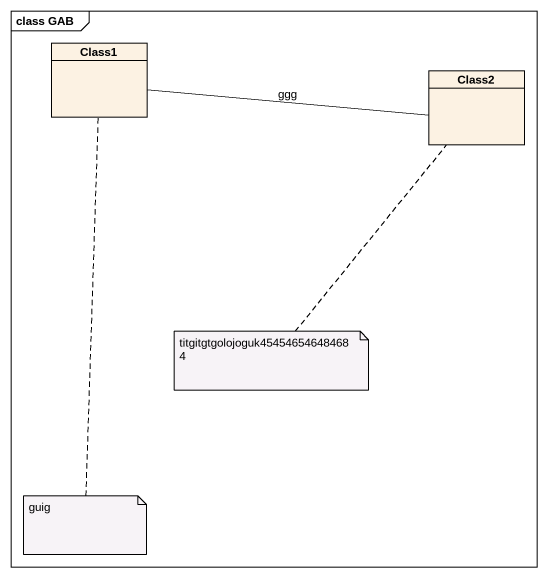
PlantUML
@startuml
mainframe class GAB
hide circle
hide empty members
class Class1
class Class2
Class1 -right- Class2 : ggg
note bottom of Class2 : titgitgtgolojoguk454546546484684
note bottom of Class1 : guig
@enduml
